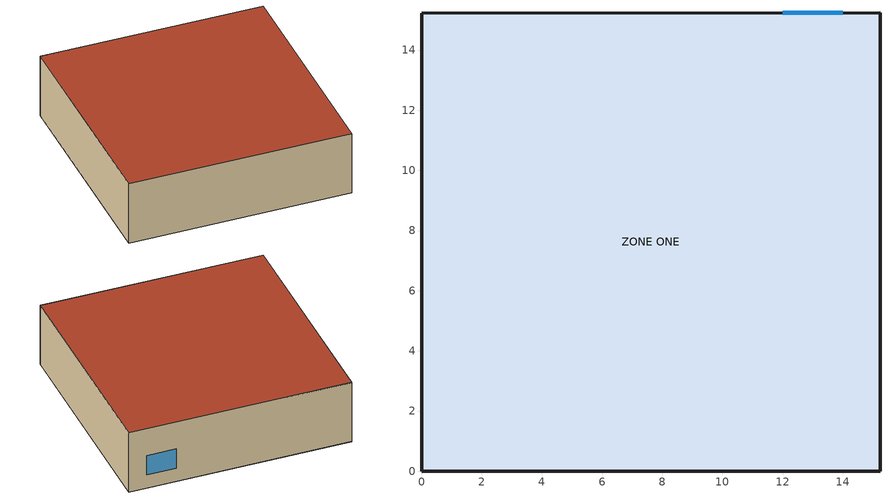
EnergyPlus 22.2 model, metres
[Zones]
ZONE ONE
 floor adiabatic (FLOOR): 15.24,0 0,0 0,15.24 15.24,15.24 z0
 wall outside (R13WALL): 0,0 15.24,0 15.24,15.24 0,15.22 0,0 z0:4.57
 window (WindowAssembly): 14,15.24 12,15.24 z1:2.5
 roof outside (ROOF31): 0,15.24 0,0 15.24,0 15.24,15.24 z4.57
[Building]
Simple One Zone (Wireframe DXF): North Axis {deg}=0; Terrain=Suburbs; Loads Convergence Tolerance Value {W}=0.04; Temperature Convergence Tolerance Value {deltaC}=0.004; Solar Distribution=MinimalShadowing; Maximum Number of Warmup Days=30; Minimum Number of Warmup Days=6
[Site:Location]
Denver Centennial  Golden   N_CO_USA Design_Conditions: Latitude {deg}=39.74; Longitude {deg}=-105.18; Time Zone {hr}=-7; Elevation {m}=1829
[SizingPeriod:DesignDay] Day of Month=21; Humidity Condition Type=Wetbulb; Barometric Pressure {Pa}=81198; Rain Indicator=No; Snow Indicator=No; Daylight Saving Time Indicator=No; Solar Model Indicator=ASHRAEClearSky
Name | Month | Day Type | Maximum Dry-Bulb Temperature {C} | Daily Dry-Bulb Temperature Range {deltaC} | Wetbulb or DewPoint at Maximum Dry-Bulb {C} | Wind Speed {m/s} | Wind Direction {deg} | Sky Clearness
Denver Centennial  Golden   N Ann Htg 99% Condns DB | 12 | WinterDesignDay | -15.5 | 0 | -15.5 | 3 | 340 | 0
Denver Centennial  Golden   N Ann Clg 1% Condns DB=>MWB | 7 | SummerDesignDay | 32 | 15.2 | 15.5 | 4.9 | 0 | 1
[WindowMaterial:SimpleGlazingSystem]
WindowMaterial: U-Factor {W/m2-K}=0.5; Solar Heat Gain Coefficient=0.7
[Construction]
WindowAssembly: WindowMaterial
R13WALL: R13LAYER
FLOOR: C5 - 4 IN HW CONCRETE
ROOF31: R31LAYER
[Material:NoMass] Roughness=Rough; Thermal Absorptance=0.9; Solar Absorptance=0.75; Visible Absorptance=0.75
Name | Thermal Resistance {m2-K/W}
R13LAYER | 2.290965
R31LAYER | 5.456
[Material]
C5 - 4 IN HW CONCRETE: Roughness=MediumRough; Thickness {m}=0.101498; Conductivity {W/m-K}=1.729577; Density {kg/m3}=2242.585; Specific Heat {J/kg-K}=836.8; Thermal Absorptance=0.9; Solar Absorptance=0.65; Visible Absorptance=0.65
[Zone]
ZONE ONE: 0, 0, 0, 1, 1, autocalculate, autocalculate
[Exterior:Lights]
ExtLights: Schedule=AlwaysOn; Design Level {W}=5250; Control Option=AstronomicalClock
[OtherEquipment] Fuel Type=None; Zone or ZoneList or Space or SpaceList=ZONE ONE; Schedule=AlwaysOn; Design Level Calculation Method=EquipmentLevel; Fraction Latent=0; Fraction Radiant=0; Fraction Lost=0
Name | Design Level {W}
Test 352a | 352
Test 352 minus | -352
[Schedule:Constant]
AlwaysOn: On/Off, 1
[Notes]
1ZoneUncontrolled.idf
Basic file description:  Basic test for EnergyPlus.  Resistive Walls.  Regular (no ground contact) floor.
Regular roof.  No Windows.
Highlights:              Very basic test to see that EnergyPlus "works".
Simulation Location/Run: Denver Centennial  Golden CO USA WMO=724666, 2 design days, 1 run period,
Run Control executes two design days (see RUN PERIOD object)
Location:                Denver, CO
Design Days:             Denver Centennial  Golden CO USA Annual Heating 99%, MaxDB=-15.5°C
Denver Centennial  Golden CO USA Annual Cooling (DB=>MWB) 1%, MaxDB=32°C MWB=15.5°C
Run Period (Weather File): Full Annual Simulation, DENVER_STAPLETON_CO_USA_WMO_724690
Run Control:             No zone or system sizing, design day run control (no weather file simulation)
Building: Fictional 1 zone building with resistive walls.
The building is oriented due north.
Floor Area:        232.25 m2
Number of Stories: 1
Zone Description Details:
Internal gains description:     NA
Interzone Surfaces:             None
Internal Mass:                  None
People:                         None
Lights:                         None
Equipment:                      None
Detached Shading:               None
Daylight:                       None
Natural Ventilation:            None
Compact Schedules:              NA (Example of non-Compact Schedules)
Solar Distribution:             MinimalShadowing
Zonal Equipment:                NA
Central Air Handling Equipment: No
System Equipment Autosize:      No
Purchased Cooling:              No
Purchased Heating:              No
Purchased Chilled Water:        No
Purchased Hot Water:            No
Coils:                          None
Pumps:                          None
Boilers:                        None
Chillers:                       None
Towers:                         None
Standard Reports:               Variable Dictionary, Surfaces (dxf-wireframe), Meter File
Timestep or Hourly Variables:   Hourly and Daily
Time bins Report:               None
HTML Report:                    None
Environmental Emissions:        None
Utility Tariffs:                None
